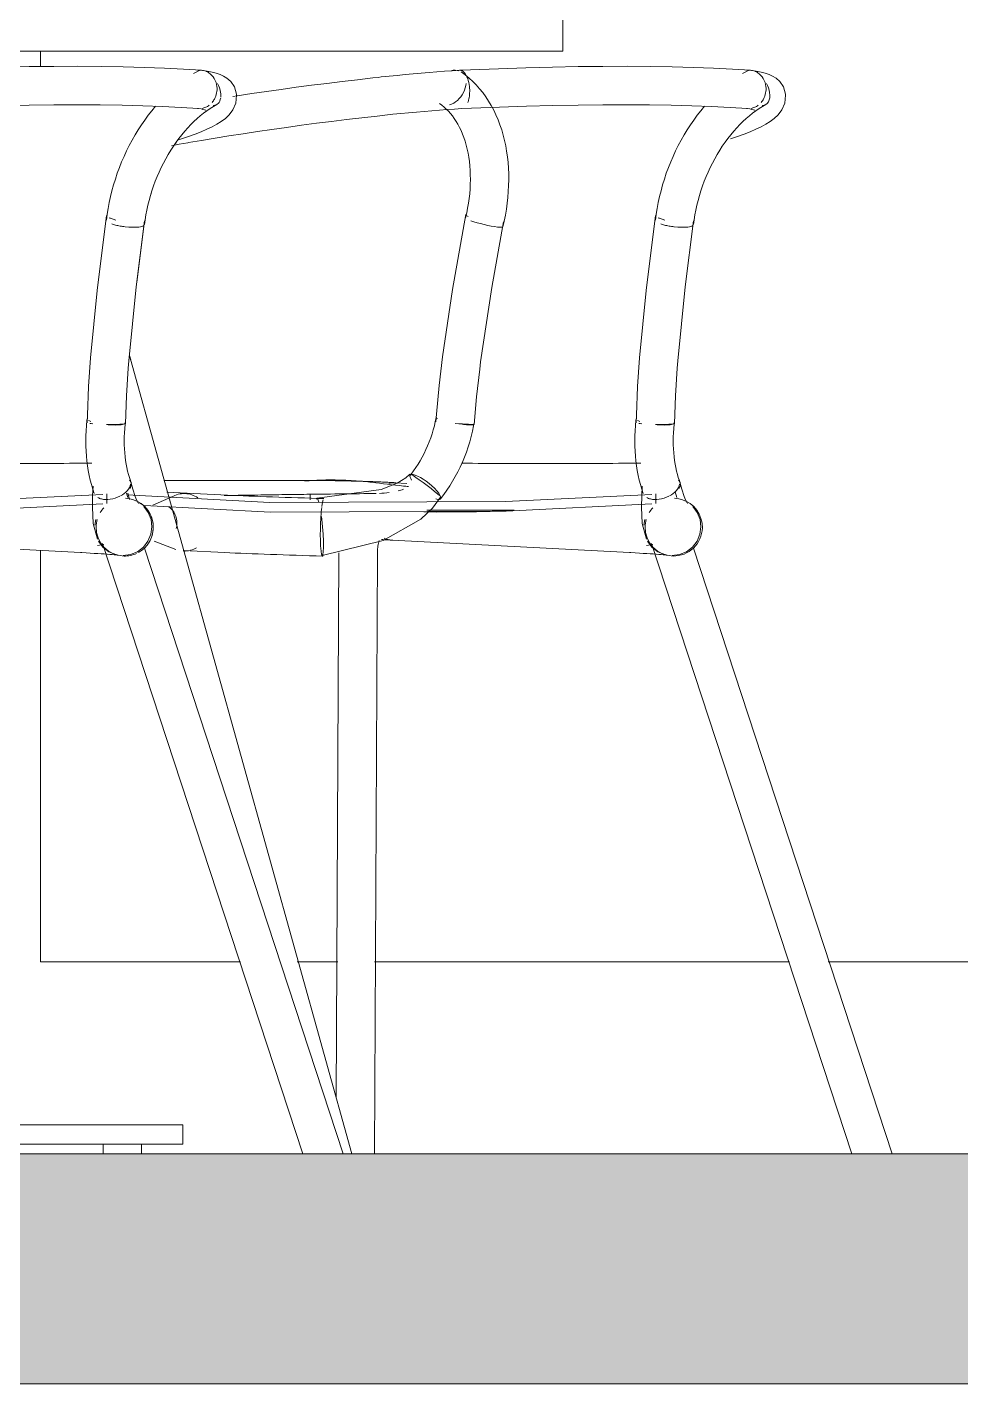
# Model space of a CAD drawing. Header units: inches. Extents: x 21386 to 98862, y -290 to 853.
# Drawn here: x 35821.05 to 35845.38, y -6 to 29.37 of the extents above; entities that cross this region are included whole.
import ezdxf

# ---------------------------------------------------------------- set-up
doc = ezdxf.new("R2010")
doc.units = ezdxf.units.IN
doc.header["$MEASUREMENT"] = 0
doc.linetypes.add('Grid Line 1_2_', pattern=[0.875, 0.5, -0.125, 0.125, -0.125])
for name, color, linetype, lineweight in [('A-DOOR', 31, 'Continuous', 13), ('A-FLOR', 192, 'Continuous', 13), ('A-FLOR-LEVL', 51, 'Continuous', 9), ('A-FLOR-PATT', 8, 'Continuous', 25), ('I-FURN', 30, 'Continuous', 13)]:
    doc.layers.add(name, color=color, linetype=linetype, lineweight=lineweight)

# ---------------------------------------------------------------- blocks, each defined once
blk = doc.blocks.new('Struct_Xcel_Sports Complex_rvt-4-Building Section - East_West looking South')
at = {"layer": 'A-FLOR-PATT', "lineweight": 9}
h = blk.add_hatch(dxfattribs=at)
h.set_pattern_fill('FP_59', color=256, style=0, pattern_type=2)
h.set_pattern_definition([(50, (-87938.914, 98.42), (55.0854, -4.819842), [5.76, -63.36]), (355, (-87938.914, 98.42), (-10.65569, 57.76853), [4.608, -50.688]), (100.451, (-87934.323, 98.02), (44.429468, 52.94866), [4.895, -53.848]), (46.184, (-87938.914, 113.78), (81.96444, -12.71212), [8.64, -95.04]), (96.636, (-87932.084, 112.72), (71.7815, 74.81238), [7.343, -80.772]), (351.184, (-87938.91, 113.78), (71.78195, 74.81243), [6.912, -76.032]), (21, (-87931.234, 109.94), (45.84207, -30.92146), [5.76, -63.36]), (326, (-87931.234, 109.94), (18.687064, 55.691476), [4.608, -50.688]), (71.451, (-87927.414, 107.363), (64.52891, 24.77011), [4.895, -53.848]), (37.5, (-87938.914, 98.42), (0.9338946, 25.566816), [2.534, -47.539, 2.534, -48.922, -50.88]), (37.5, (-87938.914, 98.42), (0.9338946, 25.566816), [-101.53, 2.534, -48.346]), (7.5, (-87938.914, 98.42), (20.20404, 30.291303), [2.534, -26.803, 2.534, -46.387, -19.392]), (7.5, (-87938.914, 98.42), (20.20404, 30.291303), [-78.259, 2.534, -16.858]), (327.5, (-87956.04, 98.42), (40.9977845, -1.7324026), [2.534, -16.666, 2.534, -57.37, -79.488]), (327.5, (-87956.04, 98.42), (40.9977845, -1.7324026), [-79.104, 2.534, -76.954]), (317.5, (-87963.72, 98.42), (44.788883, 7.687839), [2.534, -22.426, 2.534, -37.248, -56.448]), (317.5, (-87963.72, 98.42), (44.788883, 7.687839), [-64.742, 2.534, -53.914])])
h.paths.add_polyline_path([(-26273.39, -6), (-22066.14, -6), (-22066.14, 0), (-26273.39, 0), (-26273.39, -1.696)], flags=0)
at = {"layer": 'A-FLOR', "color": 7}
for p, q in [((-22066.14, 0), (-26273.39, 0)), ((-26273.39, -6), (-22066.14, -6))]:
    blk.add_line(p, q, dxfattribs=at)
blk = doc.blocks.new('HermanMiller_Collection_Air-Chair_SideChair_Arms - Arms-V155-Building Section - East_West looking South')
at = {"layer": 'I-FURN', "color": 8, "lineweight": 9}
for p, q in [((-26079.343, 28.231), (-26079.463, 28.162)), ((-26078.344, 27.627), (-26078.342, 27.605)), ((-26081.114, 17.342), (-26081.086, 17.42)), ((-26081.725, 16.957), (-26081.725, 17.208)), ((-26081.175, 17.109), (-26081.213, 17.224)), ((-26082.039, 16.387), (-26082.013, 16.537)), ((-26088.6, 15.998), (-26082.412, 15.675)), ((-26081.964, 15.858), (-26081.804, 15.885)), ((-26081.834, 15.909), (-26076.614, 0)), ((-26075.561, 0), (-26080.743, 15.793)), ((-26076.612, 0), (-26076.608, 0))]:
    blk.add_line(p, q, dxfattribs=at)
at = {"layer": 'I-FURN', "color": 8, "lineweight": 9, "flags": 128}
for points in [[(-26079.256, 28.25), (-26079.725, 28.28), (-26080.222, 28.306), (-26080.747, 28.326), (-26081.297, 28.34), (-26081.874, 28.35), (-26082.476, 28.353), (-26083.102, 28.352), (-26083.75, 28.345), (-26084.421, 28.332), (-26085.114, 28.314), (-26085.826, 28.291), (-26086.557, 28.263), (-26086.834, 28.251)], [(-26078.344, 27.627), (-26078.4, 27.817), (-26078.494, 27.954), (-26078.593, 28.041), (-26078.684, 28.098), (-26078.77, 28.137), (-26078.852, 28.167), (-26078.936, 28.191), (-26079.022, 28.211), (-26079.111, 28.228), (-26079.205, 28.243), (-26079.232, 28.247)], [(-26078.342, 27.605), (-26078.364, 27.389), (-26078.439, 27.218), (-26078.534, 27.092), (-26078.636, 26.996), (-26078.744, 26.915), (-26078.859, 26.843), (-26078.983, 26.776), (-26079.118, 26.712), (-26079.265, 26.648), (-26079.424, 26.586), (-26079.596, 26.523), (-26079.781, 26.461), (-26079.857, 26.437)], [(-26079.336, 27.253), (-26079.79, 27.283), (-26080.274, 27.307), (-26080.787, 27.327), (-26081.327, 27.341), (-26081.894, 27.35), (-26082.487, 27.353), (-26083.104, 27.352), (-26083.745, 27.344), (-26084.409, 27.332), (-26085.095, 27.314), (-26085.801, 27.291), (-26086.526, 27.263), (-26086.783, 27.252)], [(-26080.453, 27.313), (-26080.55, 27.196), (-26080.644, 27.076), (-26080.734, 26.953), (-26080.822, 26.826), (-26080.907, 26.696), (-26080.987, 26.563), (-26081.065, 26.427), (-26081.139, 26.289), (-26081.209, 26.148), (-26081.275, 26.005), (-26081.338, 25.86), (-26081.396, 25.713), (-26081.451, 25.564), (-26081.501, 25.414), (-26081.548, 25.263), (-26081.59, 25.111), (-26081.627, 24.958), (-26081.661, 24.804), (-26081.69, 24.65), (-26081.714, 24.496), (-26081.734, 24.342)], [(-26078.861, 27.355), (-26078.947, 27.306), (-26079.033, 27.252), (-26079.118, 27.193), (-26079.203, 27.13), (-26079.288, 27.062), (-26079.372, 26.99), (-26079.454, 26.913), (-26079.536, 26.833), (-26079.616, 26.748), (-26079.695, 26.66), (-26079.772, 26.567), (-26079.847, 26.472), (-26079.92, 26.372), (-26079.991, 26.27), (-26080.06, 26.164), (-26080.126, 26.056), (-26080.189, 25.944), (-26080.25, 25.831), (-26080.308, 25.715), (-26080.362, 25.597), (-26080.414, 25.477), (-26080.462, 25.355), (-26080.508, 25.233), (-26080.549, 25.109), (-26080.587, 24.984), (-26080.622, 24.858), (-26080.653, 24.732), (-26080.681, 24.605), (-26080.704, 24.479), (-26080.724, 24.353), (-26080.741, 24.228)], [(-26079.144, 27.21), (-26079.154, 27.213), (-26079.179, 27.221), (-26079.219, 27.231), (-26079.27, 27.241), (-26079.333, 27.251), (-26079.362, 27.256)], [(-26081.73, 24.462), (-26081.975, 22.511), (-26082.148, 20.756)], [(-26081.152, 20.671), (-26080.958, 22.606), (-26080.739, 24.323)], [(-26082.148, 20.756), (-26082.201, 20.009), (-26082.232, 19.26), (-26082.237, 19.062)], [(-26081.237, 19.041), (-26081.212, 19.763), (-26081.167, 20.482), (-26081.152, 20.671)], [(-26082.054, 17.218), (-26082.092, 17.332), (-26082.127, 17.448), (-26082.157, 17.567), (-26082.184, 17.688), (-26082.207, 17.812), (-26082.227, 17.937), (-26082.243, 18.064), (-26082.255, 18.192), (-26082.264, 18.322), (-26082.269, 18.453), (-26082.271, 18.585), (-26082.269, 18.719), (-26082.264, 18.853), (-26082.255, 18.987), (-26082.243, 19.122), (-26082.239, 19.161)], [(-26081.112, 17.551), (-26081.138, 17.631), (-26081.162, 17.714), (-26081.185, 17.8), (-26081.204, 17.889), (-26081.222, 17.981), (-26081.237, 18.076), (-26081.249, 18.174), (-26081.259, 18.274), (-26081.266, 18.376), (-26081.27, 18.48), (-26081.271, 18.585), (-26081.27, 18.692), (-26081.265, 18.801), (-26081.258, 18.91), (-26081.248, 19.02), (-26081.245, 19.052)], [(-26081.971, 16.024), (-26082.08, 16.433), (-26082.101, 16.858), (-26082.094, 17.166), (-26082.082, 17.406)], [(-26081.086, 17.42), (-26081.092, 17.498), (-26081.132, 17.57)], [(-26080.901, 16.955), (-26080.911, 16.971), (-26080.95, 17.046), (-26080.988, 17.139), (-26081.049, 17.328), (-26081.089, 17.486)], [(-26097.898, 17.056), (-26091.77, 16.732), (-26085.622, 16.755), (-26081.829, 16.943)], [(-26097.894, 17.307), (-26091.78, 16.983), (-26085.647, 17.005), (-26081.83, 17.193)], [(-26081.056, 17.056), (-26081.129, 17.074), (-26081.186, 17.084), (-26081.239, 17.092)], [(-26080.762, 16.872), (-26080.645, 16.717), (-26080.572, 16.537), (-26080.548, 16.344)], [(-26080.548, 16.344), (-26080.576, 16.151), (-26080.652, 15.97), (-26080.772, 15.816), (-26080.927, 15.697), (-26081.108, 15.622), (-26081.301, 15.597)], [(-26081.494, 15.622), (-26081.673, 15.697), (-26081.826, 15.816), (-26081.944, 15.97)], [(-26081.426, 15.604), (-26081.435, 15.605), (-26081.458, 15.608), (-26081.492, 15.612), (-26081.536, 15.617), (-26081.588, 15.622), (-26081.648, 15.627), (-26081.716, 15.632), (-26081.79, 15.638), (-26081.872, 15.644), (-26081.96, 15.649), (-26082.054, 15.655), (-26082.155, 15.661), (-26082.261, 15.667), (-26082.373, 15.673), (-26082.412, 15.675)]]:
    blk.add_lwpolyline(points, dxfattribs=at)
at = {"layer": 'I-FURN', "color": 8, "lineweight": 9}
for centre, major_axis, ratio, start_param, end_param in [((-26079.102, 27.793), (-0.241, 0.438), 0.575844, 5.706994, 6.230592), ((-26079.102, 27.793), (-0.241, 0.438), 0.575844, 4.136197, 4.659796), ((-26079.102, 27.793), (-0.241, 0.438), 0.575844, 3.874398, 4.136197), ((-26079.102, 27.793), (-0.241, 0.438), 0.575844, 2.8272, 3.794125), ((-26081.235, 24.392), (-0.495, 0.07), 0.185134, 0.540717, 0.802516), ((-26081.237, 24.285), (-0.497, 0.057), 0.234229, 0.788125, 1.043613), ((-26081.235, 24.392), (-0.495, 0.07), 0.185134, 0.816106, 1.064316), ((-26081.237, 24.285), (-0.497, 0.057), 0.234229, 1.049924, 1.307964), ((-26081.237, 24.285), (-0.497, 0.057), 0.234229, 1.311723, 1.570172), ((-26081.237, 24.285), (-0.497, 0.057), 0.234229, 1.573523, 2.358921), ((-26081.237, 24.285), (-0.497, 0.057), 0.234229, 2.358921, 2.88252), ((-26081.237, 24.285), (-0.497, 0.057), 0.234229, 3.141593, 3.144319), ((-26081.742, 19.106), (-0.497, 0.055), 0.180952, 0.394781, 0.656581), ((-26081.737, 19.052), (-0.5, 0.01), 0.069551, 0.525417, 0.787217), ((-26081.737, 19.052), (-0.5, 0.01), 0.069551, 1.572615, 2.358013), ((-26081.742, 19.106), (-0.497, 0.055), 0.180952, 1.703778, 2.489176), ((-26081.737, 19.052), (-0.5, 0.01), 0.069551, 2.358013, 3.141593), ((-26081.742, 19.106), (-0.497, 0.055), 0.180952, 2.489176, 2.750976), ((-26081.737, 19.052), (-0.5, 0.01), 0.069551, 3.143411, 3.405211), ((-26081.742, 19.106), (-0.497, 0.055), 0.180952, 3.012775, 3.274575), ((-26081.583, 17.385), (0.471, 0.167), 0.596783, 5.443965, 5.967563), ((-26081.583, 17.385), (0.471, 0.167), 0.596783, 6.229363, 6.283185), ((-26081.583, 17.385), (0.471, 0.167), 0.596783, 3.611369, 3.873168), ((-26081.583, 17.385), (0.471, 0.167), 0.596783, 3.873168, 4.920366), ((-26081.583, 17.385), (0.471, 0.167), 0.596783, 4.962112, 5.443965), ((-26081.259, 16.334), (0.202, 0.722), 0.995009, 4.962286, 6.283185), ((-26081.259, 16.334), (0.202, 0.722), 0.995009, 1.097267, 1.297094), ((-26081.259, 16.334), (0.202, 0.722), 0.995009, 1.820693, 3.391489), ((-26081.259, 16.334), (0.202, 0.722), 0.995009, 1.568307, 1.820693), ((-26081.259, 16.334), (0.202, 0.722), 0.995009, 3.915088, 4.962286), ((-26081.259, 16.334), (0.202, 0.722), 0.995009, 3.391489, 3.840767)]:
    blk.add_ellipse(centre, major_axis=major_axis, ratio=ratio, start_param=start_param, end_param=end_param, dxfattribs=at)
blk.add_open_spline([(-26079.351, 28.245), (-26079.311, 28.252), (-26079.271, 28.252), (-26079.232, 28.247)], degree=3, dxfattribs=at)
for points, knots in [([(-26079.155, 28.228), (-26079.123, 28.217), (-26079.032, 28.172), (-26078.91, 28.042), (-26078.864, 27.899), (-26078.856, 27.825)], [-0.7142857, -0.7142857, -0.7142857, -0.7142857, -0.5714286, -0.2857143, 0, 0, 0, 0]), ([(-26078.856, 27.825), (-26078.849, 27.77), (-26078.854, 27.656), (-26078.904, 27.514), (-26078.956, 27.438), (-26078.979, 27.411)], [-1, -1, -1, -1, -0.7857143, -0.5714286, -0.4285714, -0.4285714, -0.4285714, -0.4285714]), ([(-26079.056, 27.338), (-26079.084, 27.317), (-26079.144, 27.282), (-26079.208, 27.263), (-26079.241, 27.257)], [-0.2857143, -0.2857143, -0.2857143, -0.2857143, -0.1428571, -0.0010681, -0.0010681, -0.0010681, -0.0010681]), ([(-26086.792, 18.003), (-26086.011, 18), (-26084.43, 17.997), (-26082.895, 18.001), (-26082.117, 18.004)], [-0.9089628, -0.9089628, -0.9089628, -0.9089628, -0.5, -0.0731199, -0.0731199, -0.0731199, -0.0731199])]:
    blk.add_open_spline(points, degree=3, knots=knots, dxfattribs=at)
blk = doc.blocks.new('HermanMiller_Collection_Air-Chair_SideChair_Arms - Arms-V157-Building Section - East_West looking South')
at = {"layer": 'I-FURN', "color": 8, "lineweight": 9}
for p, q in [((-26078.344, 27.627), (-26078.342, 27.605)), ((-26080.944, 22.717), (-26080.748, 24.256)), ((-26080.724, 24.353), (-26080.741, 24.228)), ((-26081.152, 20.671), (-26080.958, 22.606)), ((-26081.112, 17.551), (-26081.138, 17.631)), ((-26081.086, 17.42), (-26081.114, 17.342)), ((-26081.056, 17.056), (-26081.129, 17.074)), ((-26080.645, 16.717), (-26080.736, 16.844)), ((-26081.964, 15.858), (-26081.855, 15.877)), ((-26076.614, 0), (-26076.612, 0))]:
    blk.add_line(p, q, dxfattribs=at)
at = {"layer": 'I-FURN', "color": 8, "lineweight": 9, "flags": 128}
for points in [[(-26079.257, 28.25), (-26079.725, 28.28), (-26080.222, 28.306), (-26080.747, 28.326), (-26081.297, 28.34), (-26081.874, 28.35), (-26082.476, 28.353), (-26083.102, 28.352), (-26083.75, 28.345), (-26084.421, 28.332), (-26085.114, 28.314), (-26085.826, 28.291), (-26086.557, 28.263), (-26086.834, 28.251)], [(-26078.344, 27.627), (-26078.4, 27.817), (-26078.494, 27.954), (-26078.593, 28.041), (-26078.684, 28.098), (-26078.77, 28.137), (-26078.852, 28.167), (-26078.936, 28.191), (-26079.022, 28.211), (-26079.111, 28.228)], [(-26078.342, 27.605), (-26078.364, 27.389), (-26078.439, 27.218), (-26078.534, 27.092), (-26078.636, 26.996), (-26078.744, 26.915), (-26078.859, 26.843), (-26078.983, 26.776), (-26079.118, 26.712), (-26079.265, 26.648), (-26079.424, 26.586), (-26079.596, 26.523), (-26079.781, 26.461), (-26079.857, 26.437)], [(-26079.921, 26.371), (-26079.991, 26.27), (-26080.06, 26.164), (-26080.126, 26.056), (-26080.189, 25.944), (-26080.25, 25.831), (-26080.308, 25.715), (-26080.362, 25.597), (-26080.414, 25.477), (-26080.462, 25.355), (-26080.508, 25.233), (-26080.549, 25.109), (-26080.58, 25.009)], [(-26081.237, 19.041), (-26081.212, 19.763), (-26081.167, 20.482), (-26081.152, 20.671)], [(-26081.204, 17.889), (-26081.222, 17.981), (-26081.237, 18.076), (-26081.249, 18.174), (-26081.259, 18.274), (-26081.266, 18.376), (-26081.27, 18.48), (-26081.271, 18.585), (-26081.27, 18.692), (-26081.265, 18.801), (-26081.258, 18.91), (-26081.248, 19.02), (-26081.245, 19.052)], [(-26081.132, 17.57), (-26081.092, 17.498), (-26081.086, 17.42)], [(-26080.953, 17.053), (-26080.988, 17.139), (-26081.049, 17.328), (-26081.089, 17.486)], [(-26081.716, 15.632), (-26081.79, 15.638), (-26081.872, 15.644), (-26081.96, 15.649), (-26082.054, 15.655), (-26082.155, 15.661), (-26082.261, 15.667), (-26082.373, 15.673)]]:
    blk.add_lwpolyline(points, dxfattribs=at)
at = {"layer": 'I-FURN', "color": 8, "lineweight": 9}
for centre, major_axis, ratio, start_param, end_param in [((-26079.102, 27.793), (-0.241, 0.438), 0.575844, 5.968793, 6.230592), ((-26081.237, 24.285), (-0.497, 0.057), 0.234229, 3.141593, 3.144319), ((-26081.737, 19.052), (-0.5, 0.01), 0.069551, 3.143411, 3.405211), ((-26081.737, 19.052), (-0.5, 0.01), 0.069551, 2.881612, 3.141593), ((-26081.742, 19.106), (-0.497, 0.055), 0.180952, 3.012775, 3.274575), ((-26081.583, 17.385), (0.471, 0.167), 0.596783, 6.229363, 6.283185), ((-26081.259, 16.334), (0.202, 0.722), 0.995009, 4.962286, 6.009483), ((-26081.259, 16.334), (0.202, 0.722), 0.995009, 4.438687, 4.962286)]:
    blk.add_ellipse(centre, major_axis=major_axis, ratio=ratio, start_param=start_param, end_param=end_param, dxfattribs=at)
blk.add_open_spline([(-26079.351, 28.245), (-26079.32, 28.25), (-26079.288, 28.252), (-26079.256, 28.25)], degree=3, dxfattribs=at)
blk = doc.blocks.new('Falcon 7700 Series Pedestal Base - 36_ Square Top x 30_ - Wheelchair Height-V162-Building Section - East_West looking South')
at = {"layer": 'I-FURN', "color": 8, "lineweight": 9}
for p, q in [((-26069.841, 28.75), (-26069.841, 30)), ((-26069.841, 28.75), (-26084.15, 28.75)), ((-26087.315, 0.75), (-26079.741, 0.75)), ((-26079.741, 0.25), (-26079.741, 0.75)), ((-26079.741, 0.25), (-26087.344, 0.25)), ((-26081.819, 0.25), (-26081.819, 0)), ((-26080.819, 0), (-26080.819, 0.25))]:
    blk.add_line(p, q, dxfattribs=at)
blk = doc.blocks.new('HermanMiller_Collection_Air-Chair_SideChair_Arms - Arms-V163-Building Section - East_West looking South')
at = {"layer": 'I-FURN', "color": 8, "lineweight": 9}
for p, q in [((-26065.034, 28.231), (-26065.155, 28.162)), ((-26064.035, 27.627), (-26064.033, 27.605)), ((-26081.101, 20.698), (-26081.138, 20.81)), ((-26075.336, 0), (-26081.111, 20.719)), ((-26073.823, 17.711), (-26073.823, 17.721)), ((-26076.193, 17.552), (-26080.241, 17.551)), ((-26073.906, 17.48), (-26074.208, 17.496)), ((-26066.805, 17.342), (-26066.777, 17.42)), ((-26081.175, 17.224), (-26081.13, 17.061)), ((-26079.966, 17.157), (-26080.522, 16.908)), ((-26078.582, 17.173), (-26080.157, 17.247)), ((-26076.427, 17.053), (-26076.427, 17.195)), ((-26076.245, 17.091), (-26076.263, 17.066)), ((-26067.416, 16.957), (-26067.416, 17.208)), ((-26066.867, 17.109), (-26066.916, 17.26)), ((-26067.73, 16.387), (-26067.705, 16.537)), ((-26080.495, 15.972), (-26079.927, 15.754)), ((-26074.292, 15.998), (-26068.103, 15.675)), ((-26079.733, 15.726), (-26078.652, 15.675)), ((-26075.674, 15.65), (-26075.744, 1.459)), ((-26075.674, 15.671), (-26075.674, 15.65)), ((-26074.752, 0), (-26074.674, 15.645)), ((-26067.656, 15.858), (-26067.496, 15.885)), ((-26067.525, 15.909), (-26062.305, 0)), ((-26061.253, 0), (-26066.435, 15.793)), ((-26062.304, 0), (-26062.3, 0))]:
    blk.add_line(p, q, dxfattribs=at)
at = {"layer": 'I-FURN', "color": 8, "lineweight": 9, "flags": 128}
for points in [[(-26064.948, 28.25), (-26065.417, 28.28), (-26065.914, 28.306), (-26066.438, 28.326), (-26066.989, 28.34), (-26067.566, 28.35), (-26068.167, 28.353), (-26068.793, 28.352), (-26069.442, 28.345), (-26070.113, 28.332), (-26070.805, 28.314), (-26071.518, 28.291), (-26072.249, 28.263), (-26072.525, 28.251)], [(-26078.438, 27.568), (-26078.326, 27.585), (-26077.948, 27.642), (-26077.565, 27.698), (-26077.178, 27.753), (-26076.786, 27.806), (-26076.391, 27.858), (-26075.994, 27.909), (-26075.594, 27.958), (-26075.192, 28.005), (-26074.79, 28.051), (-26074.651, 28.066)], [(-26072.527, 28.251), (-26072.722, 28.238), (-26072.921, 28.224), (-26073.121, 28.209), (-26073.325, 28.193), (-26073.53, 28.176), (-26073.737, 28.158), (-26073.945, 28.139), (-26074.155, 28.118), (-26074.365, 28.097), (-26074.575, 28.075), (-26074.651, 28.066)], [(-26072.489, 28.206), (-26072.384, 28.13), (-26072.284, 28.048), (-26072.187, 27.961), (-26072.095, 27.868), (-26072.008, 27.77), (-26071.925, 27.667), (-26071.847, 27.559), (-26071.773, 27.447), (-26071.705, 27.331), (-26071.641, 27.211), (-26071.582, 27.088), (-26071.528, 26.961), (-26071.478, 26.83), (-26071.434, 26.697), (-26071.394, 26.561), (-26071.359, 26.422), (-26071.329, 26.281), (-26071.304, 26.138), (-26071.284, 25.993), (-26071.268, 25.845), (-26071.257, 25.697), (-26071.251, 25.547), (-26071.249, 25.395), (-26071.253, 25.243), (-26071.261, 25.09), (-26071.273, 24.936), (-26071.29, 24.782), (-26071.312, 24.628), (-26071.338, 24.474), (-26071.368, 24.32), (-26071.403, 24.167)], [(-26064.035, 27.627), (-26064.091, 27.817), (-26064.186, 27.954), (-26064.284, 28.041), (-26064.376, 28.098), (-26064.461, 28.137), (-26064.544, 28.167), (-26064.627, 28.191), (-26064.713, 28.211), (-26064.803, 28.228), (-26064.897, 28.243), (-26064.924, 28.247)], [(-26064.033, 27.605), (-26064.056, 27.389), (-26064.131, 27.218), (-26064.226, 27.092), (-26064.328, 26.996), (-26064.435, 26.915), (-26064.55, 26.843), (-26064.675, 26.776), (-26064.81, 26.712), (-26064.957, 26.648), (-26065.116, 26.586), (-26065.288, 26.523), (-26065.473, 26.461)], [(-26072.472, 27.252), (-26072.663, 27.24), (-26072.856, 27.226), (-26073.052, 27.212), (-26073.251, 27.196), (-26073.452, 27.179), (-26073.654, 27.162), (-26073.858, 27.143), (-26074.063, 27.123), (-26074.269, 27.102), (-26074.475, 27.08), (-26074.541, 27.072)], [(-26073.053, 27.38), (-26072.994, 27.337), (-26072.936, 27.29), (-26072.879, 27.239), (-26072.824, 27.183), (-26072.771, 27.123), (-26072.719, 27.059), (-26072.67, 26.991), (-26072.622, 26.918), (-26072.577, 26.842), (-26072.534, 26.761), (-26072.493, 26.676), (-26072.455, 26.587), (-26072.42, 26.495), (-26072.388, 26.399), (-26072.359, 26.299), (-26072.333, 26.196), (-26072.311, 26.091), (-26072.292, 25.982), (-26072.276, 25.87), (-26072.264, 25.756), (-26072.255, 25.64), (-26072.251, 25.521), (-26072.249, 25.401), (-26072.252, 25.279), (-26072.258, 25.156), (-26072.268, 25.032), (-26072.282, 24.907), (-26072.3, 24.781), (-26072.321, 24.655), (-26072.346, 24.529), (-26072.375, 24.402)], [(-26065.028, 27.253), (-26065.482, 27.283), (-26065.966, 27.307), (-26066.478, 27.327), (-26067.018, 27.341), (-26067.585, 27.35), (-26068.178, 27.353), (-26068.796, 27.352), (-26069.437, 27.344), (-26070.101, 27.332), (-26070.787, 27.314), (-26071.492, 27.291), (-26072.218, 27.263), (-26072.474, 27.252)], [(-26066.144, 27.313), (-26066.241, 27.196), (-26066.335, 27.076), (-26066.426, 26.953), (-26066.514, 26.826), (-26066.598, 26.696), (-26066.679, 26.563), (-26066.757, 26.427), (-26066.83, 26.289), (-26066.901, 26.148), (-26066.967, 26.005), (-26067.029, 25.86), (-26067.088, 25.713), (-26067.143, 25.564), (-26067.193, 25.414), (-26067.239, 25.263), (-26067.281, 25.111), (-26067.319, 24.958), (-26067.352, 24.804), (-26067.381, 24.65), (-26067.406, 24.496), (-26067.426, 24.342)], [(-26064.553, 27.355), (-26064.639, 27.306), (-26064.724, 27.252), (-26064.81, 27.193), (-26064.895, 27.13), (-26064.979, 27.062), (-26065.063, 26.99), (-26065.146, 26.913), (-26065.228, 26.833), (-26065.308, 26.748), (-26065.387, 26.66), (-26065.464, 26.567), (-26065.539, 26.472), (-26065.612, 26.372), (-26065.683, 26.27), (-26065.751, 26.164), (-26065.818, 26.056), (-26065.881, 25.944), (-26065.942, 25.831), (-26065.999, 25.715), (-26066.054, 25.597), (-26066.106, 25.477), (-26066.154, 25.355), (-26066.199, 25.233), (-26066.241, 25.109), (-26066.279, 24.984), (-26066.314, 24.858), (-26066.345, 24.732), (-26066.372, 24.605), (-26066.396, 24.479), (-26066.416, 24.353), (-26066.432, 24.228)], [(-26064.836, 27.21), (-26064.845, 27.213), (-26064.871, 27.221), (-26064.91, 27.231), (-26064.962, 27.241), (-26065.025, 27.251), (-26065.053, 27.256)], [(-26079.599, 26.363), (-26079.254, 26.423), (-26078.901, 26.482), (-26078.541, 26.54), (-26078.174, 26.597), (-26077.801, 26.653), (-26077.423, 26.708), (-26077.04, 26.762), (-26076.653, 26.815), (-26076.263, 26.867), (-26075.87, 26.917), (-26075.474, 26.965), (-26075.077, 27.012), (-26074.679, 27.057), (-26074.541, 27.072)], [(-26080.042, 26.283), (-26079.837, 26.321), (-26079.615, 26.36), (-26079.599, 26.363)], [(-26072.372, 24.486), (-26072.714, 22.535), (-26072.973, 20.78)], [(-26067.421, 24.462), (-26067.667, 22.511), (-26067.84, 20.756)], [(-26071.982, 20.647), (-26071.693, 22.582), (-26071.39, 24.299)], [(-26066.843, 20.671), (-26066.65, 22.606), (-26066.431, 24.323)], [(-26072.973, 20.78), (-26073.063, 20.034), (-26073.131, 19.284), (-26073.146, 19.086)], [(-26072.148, 19.017), (-26072.088, 19.739), (-26072.007, 20.458), (-26071.982, 20.647)], [(-26067.84, 20.756), (-26067.892, 20.009), (-26067.924, 19.26), (-26067.929, 19.062)], [(-26066.929, 19.041), (-26066.904, 19.763), (-26066.858, 20.482), (-26066.843, 20.671)], [(-26073.141, 19.197), (-26073.163, 19.09), (-26073.188, 18.983), (-26073.216, 18.877), (-26073.248, 18.771), (-26073.283, 18.667), (-26073.321, 18.563), (-26073.363, 18.461), (-26073.407, 18.361), (-26073.455, 18.262), (-26073.505, 18.166), (-26073.558, 18.071), (-26073.614, 17.979), (-26073.672, 17.889), (-26073.733, 17.802), (-26073.796, 17.718), (-26073.814, 17.694)], [(-26067.746, 17.218), (-26067.784, 17.332), (-26067.818, 17.448), (-26067.849, 17.567), (-26067.876, 17.688), (-26067.899, 17.812), (-26067.919, 17.937), (-26067.935, 18.064), (-26067.947, 18.192), (-26067.956, 18.322), (-26067.961, 18.453), (-26067.963, 18.585), (-26067.961, 18.719), (-26067.956, 18.853), (-26067.947, 18.987), (-26067.935, 19.122), (-26067.931, 19.161)], [(-26073.029, 17.075), (-26072.945, 17.185), (-26072.865, 17.298), (-26072.788, 17.414), (-26072.714, 17.533), (-26072.645, 17.655), (-26072.579, 17.779), (-26072.516, 17.905), (-26072.458, 18.033), (-26072.404, 18.164), (-26072.353, 18.296), (-26072.307, 18.429), (-26072.265, 18.565), (-26072.228, 18.701), (-26072.194, 18.838), (-26072.165, 18.976), (-26072.158, 19.015)], [(-26066.803, 17.551), (-26066.83, 17.631), (-26066.854, 17.714), (-26066.876, 17.8), (-26066.896, 17.889), (-26066.913, 17.981), (-26066.928, 18.076), (-26066.941, 18.174), (-26066.95, 18.274), (-26066.957, 18.376), (-26066.961, 18.48), (-26066.963, 18.585), (-26066.961, 18.692), (-26066.957, 18.801), (-26066.95, 18.91), (-26066.94, 19.02), (-26066.937, 19.052)], [(-26076.246, 17.091), (-26074.577, 17.316), (-26074.159, 17.486), (-26073.935, 17.627), (-26073.826, 17.72)], [(-26073.823, 17.721), (-26073.796, 17.711), (-26073.744, 17.681), (-26073.67, 17.633), (-26073.58, 17.57), (-26073.479, 17.498), (-26073.374, 17.42)], [(-26074.195, 17.495), (-26074.22, 17.497), (-26074.247, 17.498), (-26074.274, 17.5), (-26074.303, 17.502), (-26074.333, 17.504), (-26074.364, 17.505), (-26074.397, 17.507), (-26074.431, 17.509), (-26074.466, 17.511), (-26074.503, 17.512), (-26074.54, 17.514), (-26074.579, 17.516), (-26074.619, 17.518), (-26074.66, 17.519), (-26074.702, 17.521), (-26074.744, 17.523), (-26074.788, 17.524), (-26074.832, 17.526), (-26074.877, 17.527), (-26074.923, 17.529), (-26074.969, 17.53), (-26075.016, 17.532), (-26075.064, 17.533), (-26075.111, 17.535), (-26075.159, 17.536), (-26075.207, 17.537), (-26075.256, 17.539), (-26075.304, 17.54), (-26075.353, 17.541), (-26075.401, 17.542), (-26075.449, 17.543), (-26075.497, 17.544), (-26075.545, 17.545), (-26075.592, 17.546), (-26075.639, 17.547), (-26075.686, 17.548), (-26075.731, 17.548), (-26075.777, 17.549), (-26075.821, 17.55), (-26075.865, 17.55), (-26075.908, 17.551), (-26075.95, 17.551), (-26075.991, 17.552), (-26076.031, 17.552), (-26076.07, 17.552), (-26076.108, 17.552), (-26076.145, 17.552), (-26076.18, 17.552), (-26076.193, 17.552)], [(-26073.374, 17.42), (-26073.273, 17.342), (-26073.183, 17.27), (-26073.109, 17.207), (-26073.056, 17.159)], [(-26067.663, 16.024), (-26067.772, 16.433), (-26067.792, 16.858), (-26067.785, 17.166), (-26067.773, 17.406)], [(-26066.777, 17.42), (-26066.784, 17.498), (-26066.823, 17.57)], [(-26066.592, 16.955), (-26066.603, 16.971), (-26066.642, 17.046), (-26066.68, 17.139), (-26066.74, 17.328), (-26066.78, 17.486)], [(-26081.2, 17.18), (-26077.472, 16.983), (-26071.338, 17.005), (-26067.522, 17.193)], [(-26078.582, 17.173), (-26078.45, 17.167), (-26078.313, 17.161), (-26078.171, 17.155), (-26078.026, 17.149), (-26077.876, 17.143), (-26077.723, 17.137), (-26077.567, 17.132), (-26077.407, 17.126), (-26077.245, 17.12), (-26077.08, 17.115), (-26076.913, 17.109), (-26076.743, 17.104), (-26076.572, 17.098), (-26076.399, 17.093), (-26076.225, 17.088), (-26076.066, 17.084)], [(-26076.198, 16.991), (-26076.223, 17.066), (-26076.245, 17.091)], [(-26076.114, 15.597), (-26074.525, 15.991), (-26073.543, 16.544), (-26073.241, 16.833), (-26073.026, 17.12)], [(-26066.748, 17.056), (-26066.82, 17.074), (-26066.877, 17.084), (-26066.931, 17.092)], [(-26080.741, 16.906), (-26077.462, 16.732), (-26071.314, 16.755), (-26067.521, 16.943)], [(-26066.454, 16.872), (-26066.337, 16.717), (-26066.264, 16.537), (-26066.24, 16.344)], [(-26076.102, 16.344), (-26076.122, 16.537), (-26076.131, 16.616)], [(-26076.115, 15.597), (-26076.097, 15.622), (-26076.085, 15.697), (-26076.079, 15.816), (-26076.08, 15.97), (-26076.088, 16.151), (-26076.102, 16.344)], [(-26066.24, 16.344), (-26066.267, 16.151), (-26066.343, 15.97), (-26066.463, 15.816), (-26066.619, 15.697), (-26066.799, 15.622), (-26066.993, 15.597)], [(-26074.63, 15.986), (-26074.638, 15.952), (-26074.646, 15.918), (-26074.653, 15.882), (-26074.659, 15.846), (-26074.664, 15.809), (-26074.668, 15.772), (-26074.671, 15.734), (-26074.673, 15.696), (-26074.674, 15.658), (-26074.674, 15.645)], [(-26074.305, 15.999), (-26074.322, 16), (-26074.342, 16.001), (-26074.363, 16.003), (-26074.387, 16.004), (-26074.412, 16.006), (-26074.439, 16.007), (-26074.468, 16.009), (-26074.498, 16.01), (-26074.53, 16.012), (-26074.563, 16.014)], [(-26067.185, 15.622), (-26067.365, 15.697), (-26067.518, 15.816), (-26067.635, 15.97)], [(-26078.652, 15.675), (-26078.517, 15.669), (-26078.378, 15.663), (-26078.234, 15.657), (-26078.087, 15.65), (-26077.935, 15.644), (-26077.78, 15.638), (-26077.622, 15.633), (-26077.461, 15.627), (-26077.297, 15.621), (-26077.13, 15.615), (-26076.961, 15.61), (-26076.79, 15.604), (-26076.617, 15.599), (-26076.443, 15.594), (-26076.267, 15.589), (-26076.107, 15.585)], [(-26067.118, 15.604), (-26067.126, 15.605), (-26067.15, 15.608), (-26067.184, 15.612), (-26067.228, 15.617), (-26067.28, 15.622), (-26067.34, 15.627), (-26067.407, 15.632), (-26067.482, 15.638), (-26067.564, 15.644), (-26067.652, 15.649), (-26067.746, 15.655), (-26067.846, 15.661), (-26067.953, 15.667), (-26068.065, 15.673), (-26068.103, 15.675)]]:
    blk.add_lwpolyline(points, dxfattribs=at)
at = {"layer": 'I-FURN', "color": 8, "lineweight": 9}
for centre, major_axis, ratio, start_param, end_param in [((-26072.771, 27.793), (0.282, 0.413), 0.716528, 0.185746, 0.709345), ((-26064.794, 27.793), (-0.241, 0.438), 0.575844, 5.706994, 6.230592), ((-26072.771, 27.793), (0.282, 0.413), 0.716528, 3.850938, 4.898135), ((-26072.771, 27.793), (0.282, 0.413), 0.716528, 4.898135, 5.421734), ((-26064.794, 27.793), (-0.241, 0.438), 0.575844, 2.8272, 4.136197), ((-26064.794, 27.793), (-0.241, 0.438), 0.575844, 4.136197, 4.659796), ((-26071.881, 24.392), (-0.491, 0.093), 0.137076, 0.008955, 0.532553), ((-26071.881, 24.392), (-0.491, 0.093), 0.137076, 6.030341, 6.283185), ((-26071.889, 24.285), (-0.486, 0.118), 0.11091, 0.809563, 2.380359), ((-26071.889, 24.285), (-0.486, 0.118), 0.11091, 2.380359, 2.903958), ((-26071.889, 24.285), (-0.486, 0.118), 0.11091, 3.141593, 3.165757), ((-26066.926, 24.392), (-0.495, 0.07), 0.185134, 0.540717, 0.802516), ((-26066.929, 24.285), (-0.497, 0.057), 0.234229, 0.788125, 1.043613), ((-26066.926, 24.392), (-0.495, 0.07), 0.185134, 0.816106, 1.064316), ((-26066.929, 24.285), (-0.497, 0.057), 0.234229, 1.049924, 1.307964), ((-26066.929, 24.285), (-0.497, 0.057), 0.234229, 1.311723, 1.570172), ((-26066.929, 24.285), (-0.497, 0.057), 0.234229, 1.573523, 2.358921), ((-26066.929, 24.285), (-0.497, 0.057), 0.234229, 2.358921, 2.88252), ((-26066.929, 24.285), (-0.497, 0.057), 0.234229, 3.141593, 3.144319), ((-26081.577, 20.546), (0.476, 0.152), 0.239355, 6.237561, 6.499361), ((-26072.649, 19.106), (-0.492, 0.091), 0.107353, 6.170071, 6.69367), ((-26067.434, 19.106), (-0.497, 0.055), 0.180952, 0.394781, 0.656581), ((-26072.647, 19.052), (-0.499, 0.035), 0.020295, 1.570393, 2.355791), ((-26072.649, 19.106), (-0.492, 0.091), 0.107353, 1.981281, 2.24308), ((-26072.649, 19.106), (-0.492, 0.091), 0.107353, 2.24308, 3.290278), ((-26072.647, 19.052), (-0.499, 0.035), 0.020295, 2.355791, 3.141189), ((-26072.647, 19.052), (-0.499, 0.035), 0.020295, 3.141593, 3.402989), ((-26067.429, 19.052), (-0.5, 0.01), 0.069551, 0.525417, 0.787217), ((-26067.429, 19.052), (-0.5, 0.01), 0.069551, 1.572615, 2.358013), ((-26067.434, 19.106), (-0.497, 0.055), 0.180952, 1.703778, 2.489176), ((-26067.429, 19.052), (-0.5, 0.01), 0.069551, 2.358013, 3.141593), ((-26067.434, 19.106), (-0.497, 0.055), 0.180952, 2.489176, 2.750976), ((-26067.429, 19.052), (-0.5, 0.01), 0.069551, 3.143411, 3.405211), ((-26067.434, 19.106), (-0.497, 0.055), 0.180952, 3.012775, 3.274575), ((-26073.422, 17.385), (-0.393, 0.31), 0.26753, 5.651962, 6.960959), ((-26073.422, 17.385), (-0.393, 0.31), 0.26753, 4.081166, 5.651962), ((-26069.448, 101.858), (0, 84.692), 0.707107, 3.05175, 3.065619), ((-26067.275, 17.385), (0.471, 0.167), 0.596783, 5.443965, 5.967563), ((-26067.275, 17.385), (0.471, 0.167), 0.596783, 6.229363, 6.283185), ((-26079.707, 16.463), (-0.021, 0.75), 0.90616, 6.224803, 6.748402), ((-26079.707, 16.463), (-0.021, 0.75), 0.90616, 5.701205, 6.224803), ((-26076.086, 16.334), (0.02, 0.75), 0.096081, 0.286594, 0.768007), ((-26073.422, 17.385), (-0.393, 0.31), 0.26753, 2.51037, 4.081166), ((-26067.275, 17.385), (0.471, 0.167), 0.596783, 3.611369, 3.873168), ((-26067.275, 17.385), (0.471, 0.167), 0.596783, 3.873168, 4.920366), ((-26067.275, 17.385), (0.471, 0.167), 0.596783, 4.962112, 5.443965), ((-26066.95, 16.334), (0.202, 0.722), 0.995009, 4.962286, 6.283185), ((-26080.349, 16.444), (-0.014, 0.5), 0.90616, 4.654007, 5.701205), ((-26076.086, 16.334), (0.02, 0.75), 0.096081, 0.810193, 1.595591), ((-26066.95, 16.334), (0.202, 0.722), 0.995009, 1.097267, 1.297094), ((-26080.349, 16.444), (-0.014, 0.5), 0.90616, 4.392208, 4.654007), ((-26076.086, 16.334), (0.02, 0.75), 0.096081, 1.595591, 3.166388), ((-26066.95, 16.334), (0.202, 0.722), 0.995009, 1.820693, 3.391489), ((-26066.95, 16.334), (0.202, 0.722), 0.995009, 1.568307, 1.820693), ((-26066.95, 16.334), (0.202, 0.722), 0.995009, 3.391489, 4.962286), ((-26079.707, 16.463), (-0.021, 0.75), 0.90616, 3.083211, 3.34501), ((-26079.707, 16.463), (-0.021, 0.75), 0.90616, 3.358196, 3.60681), ((-26076.086, 16.334), (0.02, 0.75), 0.096081, 3.166388, 3.428187)]:
    blk.add_ellipse(centre, major_axis=major_axis, ratio=ratio, start_param=start_param, end_param=end_param, dxfattribs=at)
for points, knots in [([(-26072.555, 28.245), (-26072.529, 28.254), (-26072.476, 28.251), (-26072.391, 28.185), (-26072.314, 28.042), (-26072.282, 27.899), (-26072.273, 27.825)], [-1, -1, -1, -1, -0.785714, -0.571429, -0.285714, 0, 0, 0, 0]), ([(-26064.846, 28.228), (-26064.815, 28.217), (-26064.724, 28.172), (-26064.602, 28.042), (-26064.555, 27.899), (-26064.547, 27.825)], [-0.7142857, -0.7142857, -0.7142857, -0.7142857, -0.5714286, -0.2857143, 0, 0, 0, 0]), ([(-26072.273, 27.825), (-26072.267, 27.77), (-26072.264, 27.656), (-26072.282, 27.514), (-26072.305, 27.438), (-26072.316, 27.411)], [-1, -1, -1, -1, -0.7857143, -0.5714286, -0.4285714, -0.4285714, -0.4285714, -0.4285714]), ([(-26064.547, 27.825), (-26064.541, 27.77), (-26064.546, 27.656), (-26064.596, 27.514), (-26064.647, 27.438), (-26064.671, 27.411)], [-1, -1, -1, -1, -0.7857143, -0.5714286, -0.4285714, -0.4285714, -0.4285714, -0.4285714]), ([(-26064.748, 27.338), (-26064.776, 27.317), (-26064.835, 27.282), (-26064.9, 27.263), (-26064.932, 27.257)], [-0.2857143, -0.2857143, -0.2857143, -0.2857143, -0.1428571, -0.0010681, -0.0010681, -0.0010681, -0.0010681]), ([(-26072.484, 18.003), (-26071.702, 18), (-26070.122, 17.997), (-26068.587, 18.001), (-26067.808, 18.004)], [-0.9089628, -0.9089628, -0.9089628, -0.9089628, -0.5, -0.0731199, -0.0731199, -0.0731199, -0.0731199]), ([(-26074.821, 17.508), (-26074.952, 17.525), (-26075.279, 17.553), (-26075.787, 17.571), (-26076.19, 17.566), (-26076.376, 17.555), (-26076.452, 17.548)], [-1, -1, -1, -1, -0.7, -0.4, -0.2, 0, 0, 0, 0]), ([(-26078.664, 17.162), (-26078.547, 17.164), (-26078.241, 17.169), (-26077.716, 17.177), (-26077.086, 17.186), (-26076.649, 17.192), (-26076.427, 17.195)], [-0.9122223, -0.9122223, -0.9122223, -0.9122223, -0.75, -0.5, -0.25, 0, 0, 0, 0]), ([(-26076.427, 17.195), (-26076.143, 17.198), (-26075.57, 17.205), (-26074.993, 17.212), (-26074.707, 17.215)], [-1, -1, -1, -1, -0.5, -0.0039032, -0.0039032, -0.0039032, -0.0039032]), ([(-26072.175, 16.739), (-26072.493, 16.735), (-26072.921, 16.732), (-26073.349, 16.733), (-26073.459, 16.733)], [-1, -1, -1, -1, -0.5, -0.3259652, -0.3259652, -0.3259652, -0.3259652]), ([(-26074.498, 16.05), (-26074.476, 16.04), (-26074.402, 16.01), (-26074.324, 15.998), (-26074.268, 15.997)], [0.7641359, 0.7641359, 0.7641359, 0.7641359, 0.8333333, 1, 1, 1, 1])]:
    blk.add_open_spline(points, degree=3, knots=knots, dxfattribs=at)
for points in [[(-26065.043, 28.245), (-26065.003, 28.252), (-26064.963, 28.252), (-26064.924, 28.247)], [(-26076.452, 17.548), (-26076.49, 17.545), (-26076.528, 17.543), (-26076.567, 17.54)], [(-26074.231, 17.496), (-26074.28, 17.497), (-26074.33, 17.49), (-26074.378, 17.478)], [(-26073.863, 17.396), (-26073.907, 17.401), (-26073.951, 17.405), (-26073.995, 17.41)], [(-26074.619, 17.218), (-26074.535, 17.222), (-26074.451, 17.227), (-26074.369, 17.238)], [(-26074.132, 17.286), (-26074.085, 17.297), (-26074.039, 17.311), (-26073.994, 17.326)], [(-26073.384, 16.784), (-26073.314, 16.785), (-26073.25, 16.784), (-26073.196, 16.784)], [(-26073.196, 16.784), (-26072.879, 16.779), (-26072.244, 16.774), (-26071.609, 16.779), (-26071.292, 16.783)], [(-26071.292, 16.783), (-26071.24, 16.784), (-26071.155, 16.784), (-26071.098, 16.782), (-26071.117, 16.777), (-26071.211, 16.771), (-26071.368, 16.763), (-26071.569, 16.755), (-26071.789, 16.748), (-26072.003, 16.742), (-26072.124, 16.74), (-26072.175, 16.739)]]:
    blk.add_open_spline(points, degree=3, dxfattribs=at)
blk = doc.blocks.new('Door_Single_Storefront - one-1371401-Building Section - East_West looking South')
at = {"layer": 'A-DOOR', "color": 8, "lineweight": 9}
for p, q in [((-26083.453, 28.337), (-26083.453, 28.75)), ((-26083.453, 5), (-26083.453, 15.734)), ((-26078.244, 5), (-26083.453, 5)), ((-26075.703, 5), (-26076.76, 5)), ((-26063.936, 5), (-26074.752, 5)), ((-26058.265, 5), (-26062.926, 5))]:
    blk.add_line(p, q, dxfattribs=at)

msp = doc.modelspace()

# ---------------------------------------------------------------- linework, layer by layer
at = {"layer": 'A-FLOR-LEVL', "linetype": 'Grid Line 1_2_'}
msp.add_line((35347.523, 0), (40226.208, 0), dxfattribs=at)

# ---------------------------------------------------------------- block references
at = {"color": 170, "lineweight": 5}
msp.add_blockref('Struct_Xcel_Sports Complex_rvt-4-Building Section - East_West looking South', (61904.847, 0), dxfattribs=at)
at = {"layer": 'A-DOOR', "color": 8, "lineweight": 9}
msp.add_blockref('Door_Single_Storefront - one-1371401-Building Section - East_West looking South', (61904.847, 0), dxfattribs=at)
at = {"layer": 'I-FURN', "color": 8, "lineweight": 9}
for name in ['Falcon 7700 Series Pedestal Base - 36_ Square Top x 30_ - Wheelchair Height-V162-Building Section - East_West looking South', 'HermanMiller_Collection_Air-Chair_SideChair_Arms - Arms-V155-Building Section - East_West looking South', 'HermanMiller_Collection_Air-Chair_SideChair_Arms - Arms-V157-Building Section - East_West looking South', 'HermanMiller_Collection_Air-Chair_SideChair_Arms - Arms-V163-Building Section - East_West looking South']:
    msp.add_blockref(name, (61904.847, 0), dxfattribs=at)

doc.saveas('drawing.dxf')
